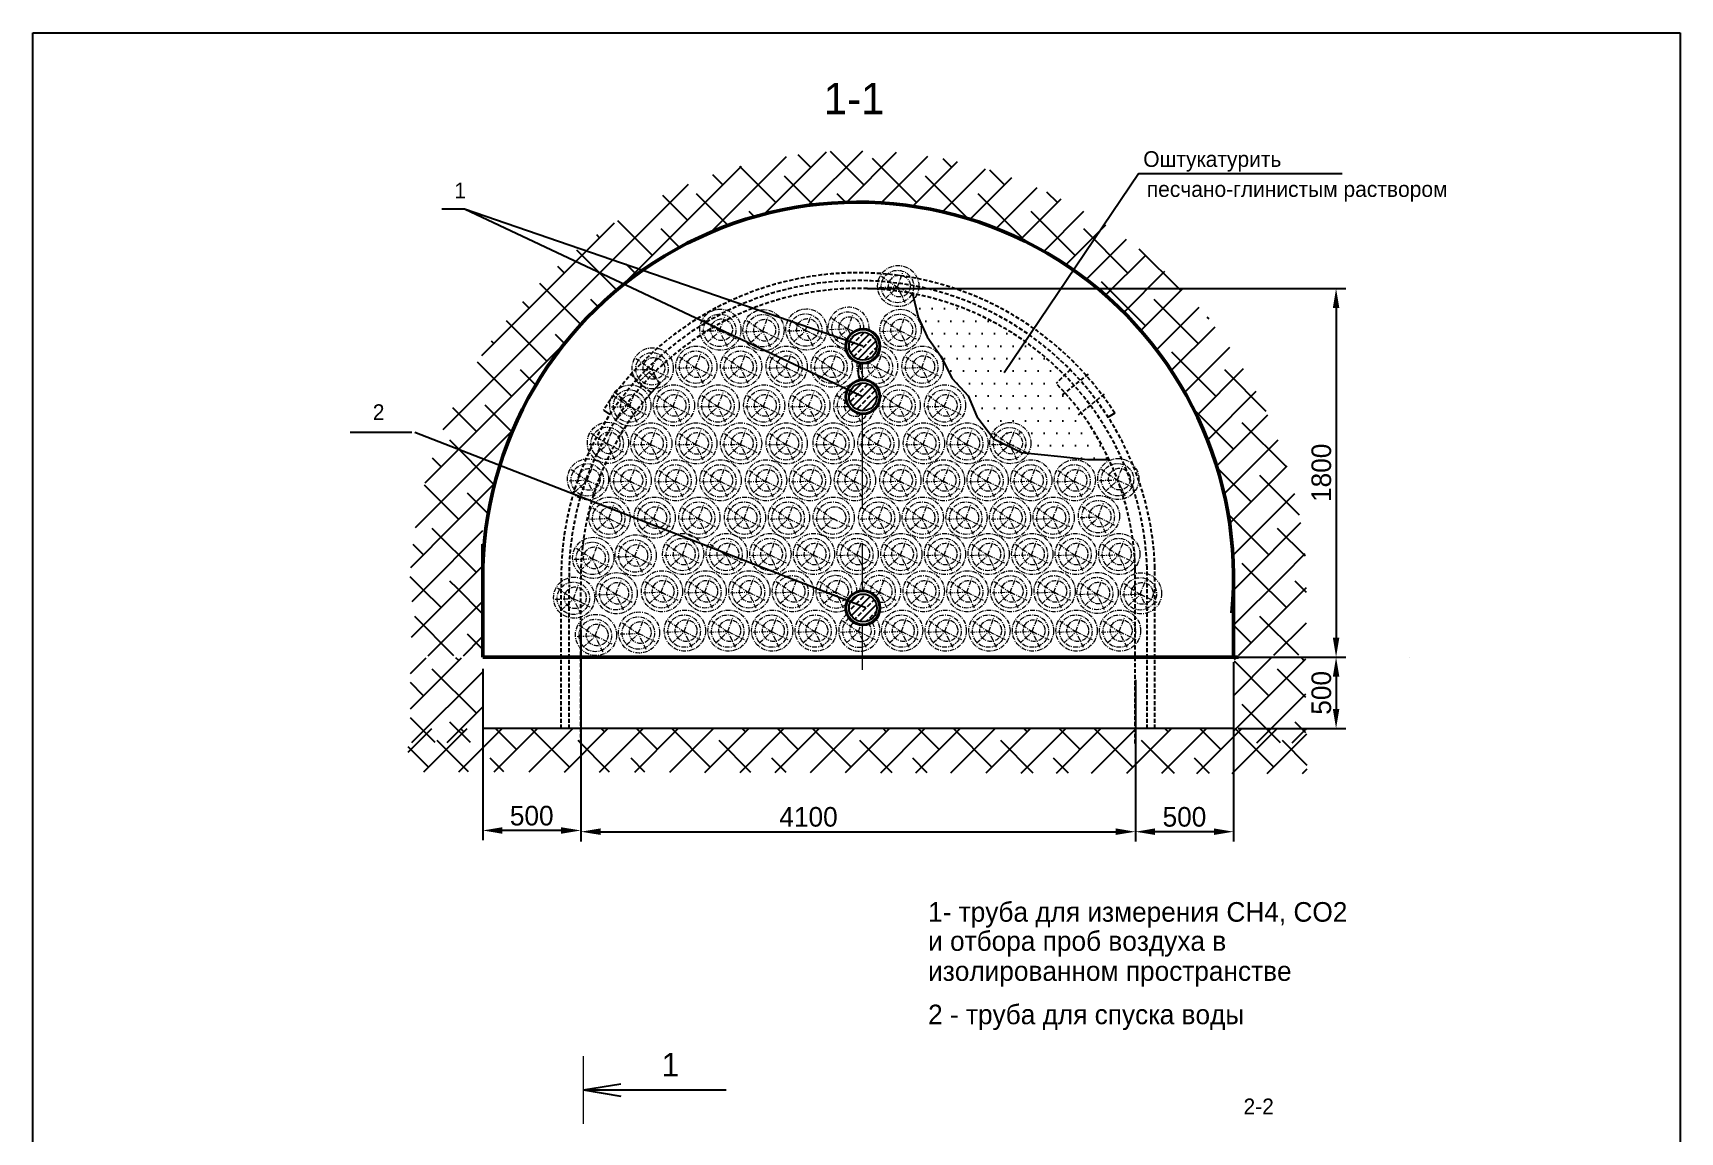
# Model space of a CAD drawing. Header units: millimetres. Extents: x 220 to 847, y -60 to 585.
# Drawn here: x 336.4 to 546.4, y 444.9 to 585 of the extents above; entities that cross this region are included whole.
import ezdxf

# ---------------------------------------------------------------- set-up
doc = ezdxf.new("R2010")
doc.units = ezdxf.units.MM
doc.linetypes.add('ACAD_ISO10W100', pattern=[18, 12, -3, 0, -3])
doc.linetypes.add('DASHED', pattern=[0.75, 0.5, -0.25])
doc.dimstyles.new('ISO-25', dxfattribs={"dimtxt": 2.5, "dimasz": 2.5, "dimexe": 1.25, "dimexo": 0.625, "dimtad": 1, "dimtxsty": 'Standard', "dimcen": 2.5, "dimadec": 0, "dimazin": 0, "dimtfac": 1, "dimtmove": 0, "dimatfit": 3, "dimfxl": 0, "dimarcsym": 0})
pattern_1 = [(45, (0, 329.9017), (-2.245064, 2.245064), []), (135, (0, 329.9017), (-6.735192, 2.245064), [7.9375, -4.7625])]
pattern_2 = [(45, (0, 329.9017), (-0.8838835, 0.8838835), []), (45, (0.8825, 329.9017), (-0.8838835, 0.8838835), [0.6, -0.25])]

# ---------------------------------------------------------------- blocks, each defined once
blk = doc.blocks.new('*D74')
at = {"color": 0, "lineweight": -2}
for p, q in [((406.22, 508.91), (406.22, 481.94)), ((476.91, 502.56), (476.91, 481.94)), ((408.72, 483.19), (474.41, 483.19))]:
    blk.add_line(p, q, dxfattribs=at)
at = {"color": 0}
for points in [[(408.72, 483.61), (408.72, 482.78), (406.22, 483.19)], [(474.41, 483.61), (474.41, 482.78), (476.91, 483.19)]]:
    blk.add_solid(points, dxfattribs=at)
at = {"layer": 'Defpoints', "color": 0}
for p in [(406.22, 509.54), (476.91, 503.19), (476.91, 483.19)]:
    blk.add_point(p, dxfattribs=at)
at = {"color": 0, "insert": (435.24, 485.07), "char_height": 2.5, "attachment_point": 5}
blk.add_mtext('4100', dxfattribs=at)
blk = doc.blocks.new('*D75')
at = {"color": 0, "lineweight": -2}
for p, q in [((442.75, 552.44), (503.75, 552.44)), ((502.5, 549.94), (502.5, 507.94)), ((477.53, 505.44), (503.75, 505.44))]:
    blk.add_line(p, q, dxfattribs=at)
at = {"color": 0}
for points in [[(502.09, 549.94), (502.92, 549.94), (502.5, 552.44)], [(502.09, 507.94), (502.92, 507.94), (502.5, 505.44)]]:
    blk.add_solid(points, dxfattribs=at)
at = {"layer": 'Defpoints', "color": 0}
for p in [(442.12, 552.44), (476.91, 505.44), (502.5, 505.44)]:
    blk.add_point(p, dxfattribs=at)
at = {"color": 0, "insert": (500.63, 528.94), "char_height": 2.5, "attachment_point": 5, "rotation": 90}
blk.add_mtext('1800', dxfattribs=at)
blk = doc.blocks.new('*D68')
at = {"color": 0, "lineweight": -2}
for p, q in [((490.04, 505.44), (503.75, 505.44)), ((502.5, 502.94), (502.5, 498.84)), ((490.04, 496.34), (503.75, 496.34))]:
    blk.add_line(p, q, dxfattribs=at)
at = {"color": 0}
for points in [[(502.09, 502.94), (502.92, 502.94), (502.5, 505.44)], [(502.09, 498.84), (502.92, 498.84), (502.5, 496.34)]]:
    blk.add_solid(points, dxfattribs=at)
at = {"layer": 'Defpoints', "color": 0}
for p in [(489.42, 505.44), (489.41, 496.34), (502.5, 496.34)]:
    blk.add_point(p, dxfattribs=at)
at = {"color": 0, "insert": (500.63, 500.89), "char_height": 2.5, "attachment_point": 5, "rotation": 90}
blk.add_mtext('500', dxfattribs=at)
blk = doc.blocks.new('*D69')
at = {"color": 0, "lineweight": -2}
for p, q in [((489.43, 504.82), (489.43, 481.94)), ((476.91, 500.39), (476.91, 481.94)), ((486.93, 483.19), (479.41, 483.19))]:
    blk.add_line(p, q, dxfattribs=at)
at = {"color": 0}
for points in [[(479.41, 483.61), (479.41, 482.78), (476.91, 483.19)], [(486.93, 483.61), (486.93, 482.78), (489.43, 483.19)]]:
    blk.add_solid(points, dxfattribs=at)
at = {"layer": 'Defpoints', "color": 0}
for p in [(489.43, 505.44), (476.91, 501.02), (476.91, 483.19)]:
    blk.add_point(p, dxfattribs=at)
at = {"color": 0, "insert": (483.17, 485.07), "char_height": 2.5, "attachment_point": 5}
blk.add_mtext('500', dxfattribs=at)
blk = doc.blocks.new('*D70')
at = {"color": 0, "lineweight": -2}
for p, q in [((393.7, 503.95), (393.7, 482.1)), ((406.2, 503.82), (406.2, 482.1)), ((403.7, 483.35), (396.2, 483.35))]:
    blk.add_line(p, q, dxfattribs=at)
at = {"color": 0}
for points in [[(396.2, 483.76), (396.2, 482.93), (393.7, 483.35)], [(403.7, 483.76), (403.7, 482.93), (406.2, 483.35)]]:
    blk.add_solid(points, dxfattribs=at)
at = {"layer": 'Defpoints', "color": 0}
for p in [(393.7, 504.57), (406.2, 504.44), (393.7, 483.35)]:
    blk.add_point(p, dxfattribs=at)
at = {"color": 0, "insert": (399.95, 485.22), "char_height": 2.5, "attachment_point": 5}
blk.add_mtext('500', dxfattribs=at)

msp = doc.modelspace()

# ---------------------------------------------------------------- hatches: boundary and pattern name
h = msp.add_hatch()
h.set_pattern_fill('ANSI38', color=256, style=0)
h.set_pattern_definition(pattern_1)
h.paths.add_polyline_path([(410.83, 552.271), (406.711, 558.125, 0.1889044), (385.194, 522.333), (394.18, 522.333, -0.185057)])
h.paths.add_polyline_path([(437.793, 563.293, -0.2220907), (439.912, 563.413, -0.01154), (442.121, 563.438), (442.121, 566.425), (442.121, 570.007, 0.1677167), (406.711, 558.125), (410.83, 552.271, -0.1558404)])
h.paths.add_polyline_path([(442.121, 570.007), (442.121, 563.438, -0.1681458), (471.585, 552.856), (476.193, 558.396, 0.1613085)])
h.paths.add_polyline_path([(476.193, 558.396), (471.585, 552.856, -0.1836076), (488.765, 523.51), (496.6, 528.729, 0.1613595)])
h = msp.add_hatch()
h.set_pattern_fill('DOTS', color=256, style=0)
h.set_pattern_definition([(180, (876.459, 480.0166), (-0.79375, 1.5875), [0, -1.5875])])
h.paths.add_polyline_path([(455.598, 538.767), (456.698, 536.1), (458.875, 533.266), (462.384, 531.514), (467.398, 531.014), (470.822, 530.642), (473.557, 530.644, 0.0840321), (466.818, 540.333), (467.889, 541.383, 0.1526515), (448.506, 551.782), (449.22, 548.796), (450.376, 546.295), (452.103, 543.804), (453.555, 540.964)])
h = msp.add_hatch()
h.set_pattern_fill('JIS_STN_2.5', color=256, scale=0.5, style=0)
h.set_pattern_definition(pattern_2)
h.paths.add_polyline_path([(443.956, 545.079, 1), (440.409, 545.079, 1)])
h = msp.add_hatch()
h.set_pattern_fill('JIS_STN_2.5', color=256, scale=0.5, style=0)
h.set_pattern_definition(pattern_2)
h.paths.add_polyline_path([(440.409, 538.627, 1), (443.956, 538.627, 1)])
h = msp.add_hatch()
h.set_pattern_fill('ANSI38', color=256, style=0)
h.set_pattern_definition(pattern_1)
h.paths.add_polyline_path([(496.6, 528.729), (488.765, 523.51, -0.0414645), (489.427, 515.613), (498.73, 515.984, 0.0043687), (498.715, 516.983, 0.0522675)])
h = msp.add_hatch()
h.set_pattern_fill('ANSI38', color=256, style=0)
h.set_pattern_definition(pattern_1)
h.paths.add_polyline_path([(393.722, 522.333), (385.194, 522.333, 0.036246), (384.404, 514.083), (393.718, 514.296, -0.0141227), (393.722, 516.999)])
h = msp.add_hatch()
h.set_pattern_fill('ANSI38', color=256, style=0)
h.set_pattern_definition(pattern_1)
h.paths.add_polyline_path([(498.731, 515.296, 0.0030109), (498.73, 515.984), (489.427, 515.613, -0.0022486), (489.425, 515.182), (489.416, 505.688), (498.731, 505.688)])
h = msp.add_hatch()
h.set_pattern_fill('ANSI38', color=256, style=0)
h.set_pattern_definition(pattern_1)
h.paths.add_polyline_path([(393.595, 514.293), (384.708, 514.09), (384.603, 505.629), (393.595, 505.629)])
h = msp.add_hatch()
h.set_pattern_fill('JIS_STN_2.5', color=256, scale=0.5, style=0)
h.set_pattern_definition(pattern_2)
h.paths.add_polyline_path([(440.409, 511.716, 1), (443.956, 511.716, 1)])
h = msp.add_hatch()
h.set_pattern_fill('ANSI38', color=256, style=0)
h.set_pattern_definition(pattern_1)
h.paths.add_polyline_path([(393.661, 505.373), (384.492, 505.373), (384.492, 494.544), (393.661, 494.544)])
h = msp.add_hatch()
h.set_pattern_fill('ANSI38', color=256, style=0)
h.set_pattern_definition(pattern_1)
h.paths.add_polyline_path([(498.636, 505.343), (489.533, 505.343), (489.533, 494.539), (498.636, 494.539)])
h = msp.add_hatch()
h.set_pattern_fill('ANSI38', color=256, style=0)
h.set_pattern_definition([(45, (0.6353, 320.8003), (-2.245064, 2.245064), []), (135, (0.6353, 320.8003), (-6.735192, 2.245064), [7.9375, -4.7625])])
h.paths.add_polyline_path([(384.193, 496.34), (384.193, 490.835), (498.844, 490.594), (498.764, 496.34)])

# ---------------------------------------------------------------- linework, layer by layer
for p, q in [((336.358, 585.013), (546.358, 585.013)), ((336.358, 270.303), (336.358, 585.013)), ((546.358, 585.013), (546.358, 270.415)), ((391.395, 562.529), (388.503, 562.529)), ((442.182, 545.079), (391.395, 562.529)), ((442.182, 538.627), (391.395, 562.529)), ((448.506, 551.782), (449.22, 548.796)), ((449.22, 548.796), (450.376, 546.295)), ((450.376, 546.295), (452.103, 543.804)), ((452.103, 543.804), (453.555, 540.964)), ((415.184, 539.129), (416.328, 540.367)), ((453.555, 540.964), (455.598, 538.767)), ((455.598, 538.767), (456.698, 536.1)), ((409.089, 536.925), (409.924, 536.376)), ((456.698, 536.1), (458.875, 533.266)), ((474.28, 536.555), (473.438, 536.015)), ((384.684, 534.076), (376.794, 534.076)), ((442.562, 511.716), (385.064, 534.076)), ((458.875, 533.266), (462.384, 531.514)), ((462.384, 531.514), (467.398, 531.014)), ((467.398, 531.014), (470.822, 530.642)), ((511.893, 505.441), (511.893, 505.441)), ((511.893, 505.441), (511.893, 505.441)), ((489.411, 496.34), (393.697, 496.34)), ((406.537, 450.27), (411.314, 451.057)), ((406.537, 450.27), (411.314, 449.483)), ((406.537, 450.27), (424.756, 450.27))]:
    msp.add_line(p, q)
at = {"color": 7, "linetype": 'ACAD_ISO10W100', "lineweight": 0, "ltscale": 0.05}
for p, q in [((446.58, 552.656), (447.29, 554.506)), ((444.265, 552.563), (446.58, 552.656)), ((446.642, 552.532), (444.543, 553.951)), ((445.037, 551.175), (446.642, 552.625)), ((446.642, 552.625), (448.678, 551.607)), ((447.567, 550.589), (446.642, 552.532)), ((423.969, 546.963), (421.87, 548.381)), ((423.907, 547.086), (424.617, 548.936)), ((429.466, 546.902), (427.368, 548.321)), ((429.405, 547.025), (430.114, 548.876)), ((434.927, 546.992), (432.829, 548.411)), ((434.865, 547.115), (435.575, 548.966)), ((440.301, 547.198), (438.203, 548.616)), ((440.24, 547.321), (440.949, 549.171)), ((446.938, 546.944), (444.84, 548.363)), ((446.876, 547.068), (447.586, 548.918)), ((421.593, 546.993), (423.907, 547.086)), ((422.364, 545.605), (423.969, 547.055)), ((423.969, 547.055), (426.005, 546.037)), ((424.894, 545.019), (423.969, 546.963)), ((427.09, 546.933), (429.405, 547.025)), ((427.862, 545.545), (429.466, 546.994)), ((429.466, 546.994), (431.503, 545.977)), ((430.392, 544.959), (429.466, 546.902)), ((432.551, 547.023), (434.865, 547.115)), ((433.322, 545.635), (434.927, 547.084)), ((434.927, 547.084), (436.964, 546.067)), ((435.853, 545.049), (434.927, 546.992)), ((437.925, 547.228), (440.24, 547.321)), ((438.697, 545.84), (440.301, 547.29)), ((440.301, 547.29), (441.041, 546.92)), ((440.604, 546.563), (440.301, 547.198)), ((444.562, 546.975), (446.876, 547.068)), ((445.333, 545.587), (446.938, 547.037)), ((446.938, 547.037), (448.975, 546.019)), ((447.864, 545.001), (446.938, 546.944)), ((415.282, 542.167), (415.992, 544.017)), ((420.842, 542.379), (421.552, 544.23)), ((426.551, 542.379), (427.261, 544.23)), ((432.355, 542.379), (433.065, 544.23)), ((438.109, 542.379), (438.819, 544.23)), ((443.926, 542.379), (444.636, 544.23)), ((449.68, 542.379), (450.389, 544.23)), ((412.968, 542.074), (415.282, 542.167)), ((415.344, 542.043), (413.245, 543.462)), ((413.739, 540.686), (415.344, 542.136)), ((415.344, 542.136), (417.38, 541.118)), ((416.269, 540.1), (415.344, 542.043)), ((418.528, 542.287), (420.842, 542.379)), ((420.904, 542.256), (418.806, 543.674)), ((419.299, 540.899), (420.904, 542.348)), ((420.904, 542.348), (422.941, 541.33)), ((421.83, 540.313), (420.904, 542.256)), ((424.236, 542.287), (426.551, 542.379)), ((426.613, 542.256), (424.514, 543.674)), ((425.008, 540.899), (426.613, 542.348)), ((426.613, 542.348), (428.649, 541.33)), ((427.538, 540.313), (426.613, 542.256)), ((430.041, 542.287), (432.355, 542.379)), ((432.417, 542.256), (430.319, 543.674)), ((430.812, 540.899), (432.417, 542.348)), ((432.417, 542.348), (434.454, 541.33)), ((433.343, 540.313), (432.417, 542.256)), ((435.795, 542.287), (438.109, 542.379)), ((438.171, 542.256), (436.072, 543.674)), ((436.566, 540.899), (438.171, 542.348)), ((438.171, 542.348), (440.207, 541.33)), ((439.096, 540.313), (438.171, 542.256)), ((441.612, 542.287), (443.926, 542.379)), ((442.383, 540.899), (443.988, 542.348)), ((443.988, 542.256), (442.857, 543.02)), ((443.988, 542.348), (446.025, 541.33)), ((444.914, 540.313), (443.988, 542.256)), ((447.365, 542.287), (449.68, 542.379)), ((449.741, 542.256), (447.643, 543.674)), ((448.137, 540.899), (449.741, 542.348)), ((449.741, 542.348), (451.778, 541.33)), ((450.667, 540.313), (449.741, 542.256)), ((412.486, 537.3), (410.388, 538.718)), ((412.425, 537.423), (413.134, 539.274)), ((418.04, 537.319), (415.942, 538.737)), ((417.978, 537.442), (418.688, 539.293)), ((423.748, 537.319), (421.65, 538.737)), ((423.687, 537.442), (424.396, 539.293)), ((429.553, 537.319), (427.455, 538.737)), ((429.491, 537.442), (430.201, 539.293)), ((435.317, 537.319), (433.219, 538.737)), ((435.255, 537.442), (435.965, 539.293)), ((440.139, 537.907), (438.911, 538.737)), ((446.837, 537.319), (444.739, 538.737)), ((446.776, 537.442), (447.485, 539.293)), ((452.617, 537.319), (450.519, 538.737)), ((452.556, 537.442), (453.265, 539.293)), ((410.11, 537.331), (412.425, 537.423)), ((410.882, 535.943), (412.486, 537.392)), ((412.486, 537.392), (414.523, 536.374)), ((413.412, 535.357), (412.486, 537.3)), ((415.664, 537.349), (417.978, 537.442)), ((416.435, 535.962), (418.04, 537.411)), ((418.04, 537.411), (420.077, 536.393)), ((418.966, 535.376), (418.04, 537.319)), ((421.372, 537.349), (423.687, 537.442)), ((422.144, 535.962), (423.748, 537.411)), ((423.748, 537.411), (425.785, 536.393)), ((424.674, 535.376), (423.748, 537.319)), ((427.177, 537.349), (429.491, 537.442)), ((427.948, 535.962), (429.553, 537.411)), ((429.553, 537.411), (431.59, 536.393)), ((430.479, 535.376), (429.553, 537.319)), ((432.941, 537.349), (435.255, 537.442)), ((433.712, 535.962), (435.317, 537.411)), ((435.317, 537.411), (437.354, 536.393)), ((436.243, 535.376), (435.317, 537.319)), ((438.634, 537.349), (440.384, 537.419)), ((439.405, 535.962), (440.655, 537.091)), ((440.866, 537.439), (440.948, 537.442)), ((440.947, 537.355), (441.01, 537.411)), ((441.935, 535.376), (441.336, 536.633)), ((444.461, 537.349), (446.776, 537.442)), ((445.233, 535.962), (446.837, 537.411)), ((446.837, 537.411), (448.874, 536.393)), ((447.763, 535.376), (446.837, 537.319)), ((450.241, 537.349), (452.556, 537.442)), ((451.013, 535.962), (452.617, 537.411)), ((452.617, 537.411), (454.654, 536.393)), ((453.543, 535.376), (452.617, 537.319)), ((409.634, 532.536), (407.535, 533.954)), ((409.572, 532.659), (410.282, 534.51)), ((415.151, 532.476), (413.053, 533.895)), ((415.089, 532.6), (415.799, 534.45)), ((420.903, 532.476), (418.805, 533.895)), ((420.841, 532.6), (421.551, 534.45)), ((426.611, 532.476), (424.513, 533.895)), ((426.55, 532.6), (427.26, 534.45)), ((432.416, 532.476), (430.318, 533.895)), ((432.354, 532.6), (433.064, 534.45)), ((438.406, 532.476), (436.307, 533.895)), ((438.344, 532.6), (439.054, 534.45)), ((444.114, 532.476), (442.016, 533.895)), ((444.052, 532.6), (444.762, 534.45)), ((449.919, 532.476), (447.82, 533.895)), ((449.857, 532.6), (450.567, 534.45)), ((455.476, 532.476), (453.377, 533.895)), ((455.414, 532.6), (456.124, 534.45)), ((460.937, 532.505), (458.838, 533.924)), ((460.875, 532.628), (461.585, 534.479)), ((407.258, 532.567), (409.572, 532.659)), ((408.029, 531.179), (409.634, 532.628)), ((409.634, 532.628), (411.67, 531.61)), ((410.559, 530.593), (409.634, 532.536)), ((412.775, 532.507), (415.089, 532.6)), ((413.546, 531.119), (415.151, 532.569)), ((415.151, 532.569), (417.188, 531.551)), ((416.077, 530.533), (415.151, 532.476)), ((418.527, 532.507), (420.841, 532.6)), ((419.298, 531.119), (420.903, 532.569)), ((420.903, 532.569), (422.94, 531.551)), ((421.829, 530.533), (420.903, 532.476)), ((424.235, 532.507), (426.55, 532.6)), ((425.007, 531.119), (426.611, 532.569)), ((426.611, 532.569), (428.648, 531.551)), ((427.537, 530.533), (426.611, 532.476)), ((430.04, 532.507), (432.354, 532.6)), ((430.811, 531.119), (432.416, 532.569)), ((432.416, 532.569), (434.453, 531.551)), ((433.342, 530.533), (432.416, 532.476)), ((436.03, 532.507), (438.344, 532.6)), ((436.801, 531.119), (438.406, 532.569)), ((438.406, 532.569), (440.442, 531.551)), ((439.331, 530.533), (438.406, 532.476)), ((441.738, 532.507), (444.052, 532.6)), ((442.51, 531.119), (444.114, 532.569)), ((444.114, 532.569), (446.151, 531.551)), ((445.04, 530.533), (444.114, 532.476)), ((447.543, 532.507), (449.857, 532.6)), ((448.314, 531.119), (449.919, 532.569)), ((449.919, 532.569), (451.955, 531.551)), ((450.844, 530.533), (449.919, 532.476)), ((453.1, 532.507), (455.414, 532.6)), ((453.871, 531.119), (455.476, 532.569)), ((455.476, 532.569), (457.512, 531.551)), ((456.401, 530.533), (455.476, 532.476)), ((458.561, 532.536), (460.875, 532.628)), ((459.332, 531.148), (460.937, 532.598)), ((460.937, 532.598), (462.973, 531.58)), ((461.863, 530.562), (460.937, 532.505)), ((407.094, 527.889), (404.995, 529.308)), ((407.032, 528.012), (407.742, 529.863)), ((412.469, 527.887), (413.179, 529.737)), ((418.222, 527.887), (418.931, 529.737)), ((423.93, 527.887), (424.64, 529.737)), ((429.735, 527.887), (430.444, 529.737)), ((435.345, 527.887), (436.054, 529.737)), ((441.053, 527.887), (441.763, 529.737)), ((446.858, 527.887), (447.567, 529.737)), ((452.415, 527.887), (453.124, 529.737)), ((457.985, 527.887), (458.695, 529.737)), ((463.539, 527.887), (464.249, 529.737)), ((469.096, 527.887), (469.806, 529.737)), ((474.697, 527.927), (472.598, 529.346)), ((474.635, 528.051), (475.345, 529.901)), ((404.718, 527.92), (407.032, 528.012)), ((405.489, 526.532), (407.094, 527.981)), ((407.094, 527.981), (409.13, 526.964)), ((408.019, 525.946), (407.094, 527.889)), ((410.155, 527.794), (412.469, 527.887)), ((412.531, 527.763), (410.433, 529.182)), ((410.927, 526.406), (412.531, 527.856)), ((412.531, 527.856), (414.568, 526.838)), ((413.457, 525.82), (412.531, 527.763)), ((415.907, 527.794), (418.222, 527.887)), ((418.283, 527.763), (416.185, 529.182)), ((416.679, 526.406), (418.283, 527.856)), ((418.283, 527.856), (420.32, 526.838)), ((419.209, 525.82), (418.283, 527.763)), ((421.616, 527.794), (423.93, 527.887)), ((423.992, 527.763), (421.893, 529.182)), ((422.387, 526.406), (423.992, 527.856)), ((423.992, 527.856), (426.028, 526.838)), ((424.918, 525.82), (423.992, 527.763)), ((427.42, 527.794), (429.735, 527.887)), ((429.796, 527.763), (427.698, 529.182)), ((428.192, 526.406), (429.796, 527.856)), ((429.796, 527.856), (431.833, 526.838)), ((430.722, 525.82), (429.796, 527.763)), ((433.03, 527.794), (435.345, 527.887)), ((435.406, 527.763), (433.308, 529.182)), ((433.802, 526.406), (435.406, 527.856)), ((435.406, 527.856), (437.443, 526.838)), ((436.332, 525.82), (435.406, 527.763)), ((438.739, 527.794), (441.053, 527.887)), ((441.115, 527.763), (439.016, 529.182)), ((439.51, 526.406), (441.115, 527.856)), ((441.115, 527.856), (443.151, 526.838)), ((442.041, 525.82), (441.115, 527.763)), ((444.543, 527.794), (446.858, 527.887)), ((446.919, 527.763), (444.821, 529.182)), ((445.315, 526.406), (446.919, 527.856)), ((446.919, 527.856), (448.956, 526.838)), ((447.845, 525.82), (446.919, 527.763)), ((450.1, 527.794), (452.415, 527.887)), ((452.476, 527.763), (450.378, 529.182)), ((450.872, 526.406), (452.476, 527.856)), ((452.476, 527.856), (454.513, 526.838)), ((453.402, 525.82), (452.476, 527.763)), ((455.671, 527.794), (457.985, 527.887)), ((458.047, 527.763), (455.948, 529.182)), ((456.442, 526.406), (458.047, 527.856)), ((458.047, 527.856), (460.083, 526.838)), ((458.972, 525.82), (458.047, 527.763)), ((461.225, 527.794), (463.539, 527.887)), ((463.601, 527.763), (461.502, 529.182)), ((461.996, 526.406), (463.601, 527.856)), ((463.601, 527.856), (465.637, 526.838)), ((464.527, 525.82), (463.601, 527.763)), ((466.782, 527.794), (469.096, 527.887)), ((469.158, 527.763), (467.059, 529.182)), ((467.553, 526.406), (469.158, 527.856)), ((469.158, 527.856), (471.194, 526.838)), ((470.084, 525.82), (469.158, 527.763)), ((472.32, 527.958), (474.635, 528.051)), ((473.092, 526.57), (474.697, 528.02)), ((474.697, 528.02), (476.733, 527.002)), ((475.622, 525.984), (474.697, 527.927)), ((472.169, 523.329), (472.879, 525.18)), ((407.457, 523.04), (409.771, 523.132)), ((409.833, 523.009), (407.734, 524.428)), ((408.228, 521.652), (409.833, 523.102)), ((409.771, 523.132), (410.481, 524.983)), ((409.833, 523.102), (411.869, 522.084)), ((410.759, 521.066), (409.833, 523.009)), ((413.209, 523.04), (415.523, 523.132)), ((415.585, 523.009), (413.486, 524.428)), ((413.98, 521.652), (415.585, 523.102)), ((415.523, 523.132), (416.233, 524.983)), ((415.585, 523.102), (417.622, 522.084)), ((416.511, 521.066), (415.585, 523.009)), ((418.917, 523.04), (421.232, 523.132)), ((421.293, 523.009), (419.195, 524.428)), ((419.689, 521.652), (421.293, 523.102)), ((421.232, 523.132), (421.941, 524.983)), ((421.293, 523.102), (423.33, 522.084)), ((422.219, 521.066), (421.293, 523.009)), ((424.722, 523.04), (427.036, 523.132)), ((427.098, 523.009), (424.999, 524.428)), ((425.493, 521.652), (427.098, 523.102)), ((427.036, 523.132), (427.746, 524.983)), ((427.098, 523.102), (429.135, 522.084)), ((428.024, 521.066), (427.098, 523.009)), ((430.332, 523.04), (432.646, 523.132)), ((432.708, 523.009), (430.609, 524.428)), ((431.103, 521.652), (432.708, 523.102)), ((432.646, 523.132), (433.356, 524.983)), ((432.708, 523.102), (434.744, 522.084)), ((433.634, 521.066), (432.708, 523.009)), ((436.04, 523.04), (438.355, 523.132)), ((438.416, 523.009), (436.318, 524.428)), ((436.812, 521.652), (438.416, 523.102)), ((438.416, 523.102), (440.453, 522.084)), ((441.845, 523.04), (444.159, 523.132)), ((444.221, 523.009), (442.122, 524.428)), ((442.616, 521.652), (444.221, 523.102)), ((444.159, 523.132), (444.869, 524.983)), ((444.221, 523.102), (446.257, 522.084)), ((445.147, 521.066), (444.221, 523.009)), ((447.402, 523.04), (449.716, 523.132)), ((449.778, 523.009), (447.679, 524.428)), ((448.173, 521.652), (449.778, 523.102)), ((449.716, 523.132), (450.426, 524.983)), ((449.778, 523.102), (451.814, 522.084)), ((450.704, 521.066), (449.778, 523.009)), ((452.972, 523.04), (455.287, 523.132)), ((455.348, 523.009), (453.25, 524.428)), ((453.744, 521.652), (455.348, 523.102)), ((455.287, 523.132), (455.996, 524.983)), ((455.348, 523.102), (457.385, 522.084)), ((456.274, 521.066), (455.348, 523.009)), ((458.526, 523.04), (460.841, 523.132)), ((460.902, 523.009), (458.804, 524.428)), ((459.298, 521.652), (460.902, 523.102)), ((460.841, 523.132), (461.55, 524.983)), ((460.902, 523.102), (462.939, 522.084)), ((461.828, 521.066), (460.902, 523.009)), ((464.083, 523.04), (466.398, 523.132)), ((466.459, 523.009), (464.361, 524.428)), ((464.855, 521.652), (466.459, 523.102)), ((466.398, 523.132), (467.107, 524.983)), ((466.459, 523.102), (468.496, 522.084)), ((467.385, 521.066), (466.459, 523.009)), ((469.855, 523.237), (472.169, 523.329)), ((472.231, 523.206), (470.132, 524.624)), ((470.626, 521.849), (472.231, 523.298)), ((472.231, 523.298), (474.267, 522.28)), ((473.156, 521.263), (472.231, 523.206)), ((407.756, 517.882), (405.658, 519.301)), ((407.695, 518.005), (408.404, 519.856)), ((413.166, 518.191), (411.068, 519.61)), ((413.104, 518.315), (413.814, 520.165)), ((419.222, 518.373), (417.123, 519.792)), ((419.16, 518.497), (419.87, 520.347)), ((424.779, 518.373), (422.68, 519.792)), ((424.717, 518.497), (425.427, 520.347)), ((430.349, 518.373), (428.251, 519.792)), ((430.288, 518.497), (430.997, 520.347)), ((435.903, 518.373), (433.805, 519.792)), ((435.842, 518.497), (436.551, 520.347)), ((441.46, 518.373), (439.362, 519.792)), ((441.399, 518.497), (442.108, 520.347)), ((447.045, 518.37), (444.946, 519.789)), ((446.983, 518.493), (447.693, 520.344)), ((452.602, 518.37), (450.503, 519.789)), ((452.54, 518.493), (453.25, 520.344)), ((458.172, 518.37), (456.074, 519.789)), ((458.11, 518.493), (458.82, 520.344)), ((463.726, 518.37), (461.628, 519.789)), ((463.664, 518.493), (464.374, 520.344)), ((469.283, 518.37), (467.185, 519.789)), ((469.221, 518.493), (469.931, 520.344)), ((474.826, 518.37), (472.728, 519.789)), ((474.765, 518.493), (475.474, 520.344)), ((405.38, 517.913), (407.695, 518.005)), ((406.152, 516.525), (407.756, 517.974)), ((407.756, 517.974), (409.793, 516.957)), ((408.682, 515.939), (407.756, 517.882)), ((410.79, 518.222), (413.104, 518.315)), ((411.561, 516.834), (413.166, 518.284)), ((413.166, 518.284), (415.203, 517.266)), ((414.092, 516.248), (413.166, 518.191)), ((416.846, 518.404), (419.16, 518.497)), ((417.617, 517.016), (419.222, 518.466)), ((419.222, 518.466), (421.258, 517.448)), ((420.148, 516.43), (419.222, 518.373)), ((422.403, 518.404), (424.717, 518.497)), ((423.174, 517.016), (424.779, 518.466)), ((424.779, 518.466), (426.815, 517.448)), ((425.705, 516.43), (424.779, 518.373)), ((427.973, 518.404), (430.288, 518.497)), ((428.745, 517.016), (430.349, 518.466)), ((430.349, 518.466), (432.386, 517.448)), ((431.275, 516.43), (430.349, 518.373)), ((433.527, 518.404), (435.842, 518.497)), ((434.299, 517.016), (435.903, 518.466)), ((435.903, 518.466), (437.94, 517.448)), ((436.829, 516.43), (435.903, 518.373)), ((439.084, 518.404), (441.399, 518.497)), ((439.856, 517.016), (441.46, 518.466)), ((441.46, 518.466), (443.497, 517.448)), ((442.386, 516.43), (441.46, 518.373)), ((444.668, 518.401), (446.983, 518.493)), ((445.44, 517.013), (447.045, 518.463)), ((447.045, 518.463), (449.081, 517.445)), ((447.97, 516.427), (447.045, 518.37)), ((450.225, 518.401), (452.54, 518.493)), ((450.997, 517.013), (452.602, 518.463)), ((452.602, 518.463), (454.638, 517.445)), ((453.527, 516.427), (452.602, 518.37)), ((455.796, 518.401), (458.11, 518.493)), ((456.567, 517.013), (458.172, 518.463)), ((458.172, 518.463), (460.209, 517.445)), ((459.098, 516.427), (458.172, 518.37)), ((461.35, 518.401), (463.664, 518.493)), ((462.121, 517.013), (463.726, 518.463)), ((463.726, 518.463), (465.763, 517.445)), ((464.652, 516.427), (463.726, 518.37)), ((466.907, 518.401), (469.221, 518.493)), ((467.678, 517.013), (469.283, 518.463)), ((469.283, 518.463), (471.32, 517.445)), ((470.209, 516.427), (469.283, 518.37)), ((472.45, 518.401), (474.765, 518.493)), ((473.222, 517.013), (474.826, 518.463)), ((474.826, 518.463), (476.863, 517.445)), ((475.752, 516.427), (474.826, 518.37)), ((405.263, 512.924), (405.973, 514.774)), ((410.737, 513.371), (408.639, 514.79)), ((410.675, 513.494), (411.385, 515.345)), ((416.523, 513.619), (414.425, 515.038)), ((416.462, 513.742), (417.171, 515.593)), ((422.08, 513.619), (419.982, 515.038)), ((422.019, 513.742), (422.728, 515.593)), ((427.651, 513.619), (425.552, 515.038)), ((427.589, 513.742), (428.299, 515.593)), ((433.205, 513.619), (431.106, 515.038)), ((433.143, 513.742), (433.853, 515.593)), ((438.762, 513.619), (436.663, 515.038)), ((438.7, 513.742), (439.41, 515.593)), ((444.346, 513.616), (442.248, 515.035)), ((444.284, 513.739), (444.994, 515.59)), ((449.903, 513.616), (447.805, 515.035)), ((449.841, 513.739), (450.551, 515.59)), ((455.474, 513.616), (453.375, 515.035)), ((455.412, 513.739), (456.122, 515.59)), ((461.028, 513.616), (458.929, 515.035)), ((460.966, 513.739), (461.676, 515.59)), ((466.585, 513.616), (464.486, 515.035)), ((466.523, 513.739), (467.233, 515.59)), ((472.055, 513.403), (469.956, 514.821)), ((471.993, 513.526), (472.703, 515.376)), ((477.598, 513.359), (475.499, 514.777)), ((477.536, 513.482), (478.246, 515.332)), ((402.949, 512.831), (405.263, 512.924)), ((405.325, 512.801), (403.227, 514.219)), ((403.72, 511.444), (405.325, 512.893)), ((405.325, 512.893), (407.362, 511.875)), ((406.251, 510.858), (405.325, 512.801)), ((408.361, 513.402), (410.675, 513.494)), ((409.132, 512.014), (410.737, 513.464)), ((410.737, 513.464), (412.774, 512.446)), ((411.663, 511.428), (410.737, 513.371)), ((414.147, 513.65), (416.462, 513.742)), ((414.919, 512.262), (416.523, 513.712)), ((416.523, 513.712), (418.56, 512.694)), ((417.449, 511.676), (416.523, 513.619)), ((419.704, 513.65), (422.019, 513.742)), ((420.476, 512.262), (422.08, 513.712)), ((422.08, 513.712), (424.117, 512.694)), ((423.006, 511.676), (422.08, 513.619)), ((425.275, 513.65), (427.589, 513.742)), ((426.046, 512.262), (427.651, 513.712)), ((427.651, 513.712), (429.687, 512.694)), ((428.577, 511.676), (427.651, 513.619)), ((430.829, 513.65), (433.143, 513.742)), ((431.6, 512.262), (433.205, 513.712)), ((433.205, 513.712), (435.242, 512.694)), ((434.131, 511.676), (433.205, 513.619)), ((436.386, 513.65), (438.7, 513.742)), ((437.157, 512.262), (438.762, 513.712)), ((438.762, 513.712), (440.373, 512.907)), ((439.688, 511.676), (438.762, 513.619)), ((440.727, 512.73), (440.798, 512.694)), ((443.073, 513.691), (444.284, 513.739)), ((443.771, 513.189), (444.346, 513.708)), ((444.346, 513.708), (446.383, 512.691)), ((445.272, 511.673), (444.346, 513.616)), ((447.527, 513.647), (449.841, 513.739)), ((448.299, 512.259), (449.903, 513.708)), ((449.903, 513.708), (451.94, 512.691)), ((450.829, 511.673), (449.903, 513.616)), ((453.098, 513.647), (455.412, 513.739)), ((453.869, 512.259), (455.474, 513.708)), ((455.474, 513.708), (457.51, 512.691)), ((456.399, 511.673), (455.474, 513.616)), ((458.652, 513.647), (460.966, 513.739)), ((459.423, 512.259), (461.028, 513.708)), ((461.028, 513.708), (463.064, 512.691)), ((461.953, 511.673), (461.028, 513.616)), ((464.209, 513.647), (466.523, 513.739)), ((464.98, 512.259), (466.585, 513.708)), ((466.585, 513.708), (468.621, 512.691)), ((467.51, 511.673), (466.585, 513.616)), ((469.679, 513.433), (471.993, 513.526)), ((470.45, 512.045), (472.055, 513.495)), ((472.055, 513.495), (474.091, 512.477)), ((472.98, 511.459), (472.055, 513.403)), ((475.222, 513.389), (477.536, 513.482)), ((475.993, 512.001), (477.598, 513.451)), ((477.598, 513.451), (479.634, 512.433)), ((478.524, 511.415), (477.598, 513.359)), ((413.541, 508.488), (414.25, 510.338)), ((419.385, 508.73), (420.095, 510.58)), ((424.942, 508.73), (425.652, 510.58)), ((430.512, 508.73), (431.222, 510.58)), ((436.066, 508.73), (436.776, 510.58)), ((447.081, 508.73), (447.791, 510.58)), ((452.638, 508.73), (453.348, 510.58)), ((458.209, 508.73), (458.918, 510.58)), ((463.763, 508.73), (464.473, 510.58)), ((469.32, 508.73), (470.03, 510.58)), ((474.863, 508.73), (475.573, 510.58)), ((408.115, 508.052), (406.016, 509.471)), ((408.053, 508.175), (408.763, 510.026)), ((411.226, 508.395), (413.541, 508.488)), ((413.602, 508.364), (411.504, 509.783)), ((411.998, 507.007), (413.602, 508.457)), ((413.602, 508.457), (415.639, 507.439)), ((414.528, 506.421), (413.602, 508.364)), ((417.07, 508.637), (419.385, 508.73)), ((419.447, 508.606), (417.348, 510.025)), ((417.842, 507.249), (419.447, 508.699)), ((419.447, 508.699), (421.483, 507.681)), ((420.372, 506.663), (419.447, 508.606)), ((422.627, 508.637), (424.942, 508.73)), ((425.003, 508.606), (422.905, 510.025)), ((423.399, 507.249), (425.003, 508.699)), ((425.003, 508.699), (427.04, 507.681)), ((425.929, 506.663), (425.003, 508.606)), ((428.198, 508.637), (430.512, 508.73)), ((430.574, 508.606), (428.476, 510.025)), ((428.969, 507.249), (430.574, 508.699)), ((430.574, 508.699), (432.611, 507.681)), ((431.5, 506.663), (430.574, 508.606)), ((433.752, 508.637), (436.066, 508.73)), ((436.128, 508.606), (434.03, 510.025)), ((434.523, 507.249), (436.128, 508.699)), ((436.128, 508.699), (438.165, 507.681)), ((437.054, 506.663), (436.128, 508.606)), ((439.309, 508.637), (441.623, 508.73)), ((441.685, 508.606), (439.587, 510.025)), ((440.08, 507.249), (441.685, 508.699)), ((441.623, 508.73), (441.943, 509.563)), ((441.685, 508.699), (443.722, 507.681)), ((442.611, 506.663), (441.685, 508.606)), ((444.767, 508.637), (447.081, 508.73)), ((447.143, 508.606), (445.045, 510.025)), ((445.538, 507.249), (447.143, 508.699)), ((447.143, 508.699), (449.18, 507.681)), ((448.069, 506.663), (447.143, 508.606)), ((450.324, 508.637), (452.638, 508.73)), ((452.7, 508.606), (450.602, 510.025)), ((451.095, 507.249), (452.7, 508.699)), ((452.7, 508.699), (454.737, 507.681)), ((453.626, 506.663), (452.7, 508.606)), ((455.894, 508.637), (458.209, 508.73)), ((458.27, 508.606), (456.172, 510.025)), ((456.666, 507.249), (458.27, 508.699)), ((458.27, 508.699), (460.307, 507.681)), ((459.196, 506.663), (458.27, 508.606)), ((461.448, 508.637), (463.763, 508.73)), ((463.824, 508.606), (461.726, 510.025)), ((462.22, 507.249), (463.824, 508.699)), ((463.824, 508.699), (465.861, 507.681)), ((464.75, 506.663), (463.824, 508.606)), ((467.005, 508.637), (469.32, 508.73)), ((469.381, 508.606), (467.283, 510.025)), ((467.777, 507.249), (469.381, 508.699)), ((469.381, 508.699), (471.418, 507.681)), ((470.307, 506.663), (469.381, 508.606)), ((472.549, 508.637), (474.863, 508.73)), ((474.925, 508.606), (472.826, 510.025)), ((473.32, 507.249), (474.925, 508.699)), ((474.925, 508.699), (476.961, 507.681)), ((475.85, 506.663), (474.925, 508.606)), ((405.738, 508.083), (408.053, 508.175)), ((406.51, 506.695), (408.115, 508.144)), ((408.115, 508.144), (410.151, 507.127)), ((409.04, 506.109), (408.115, 508.052))]:
    msp.add_line(p, q, dxfattribs=at)
at = {"linetype": 'DASHED'}
for p, q in [((416.328, 540.367), (414.552, 542.111)), ((412.499, 541.541), (415.232, 539.085)), ((470.894, 541.53), (467.58, 538.883)), ((410.51, 539.257), (413.189, 536.85)), ((472.937, 538.96), (469.544, 536.25)), ((476.906, 494.431), (476.906, 516.842)), ((478.406, 496.34), (478.406, 516.842)), ((479.406, 496.34), (479.406, 516.842)), ((403.722, 496.34), (403.722, 514.315)), ((404.722, 496.34), (404.722, 514.315)), ((406.222, 494.431), (406.222, 514.315))]:
    msp.add_line(p, q, dxfattribs=at)
at = {"lineweight": 5}
for p, q in [((442.121, 540.793), (442.121, 542.913)), ((442.121, 524.348), (442.121, 536.462)), ((442.121, 513.881), (442.121, 519.957)), ((442.121, 503.828), (442.121, 509.55)), ((406.537, 445.949), (406.537, 454.592))]:
    msp.add_line(p, q, dxfattribs=at)
at = {"color": 253, "linetype": 'DASHED'}
msp.add_line((468.603, 542.083), (466.818, 540.333), dxfattribs=at)
at = {"color": 22}
msp.add_line((470.822, 530.642), (473.557, 530.644), dxfattribs=at)
at = {"lineweight": 50}
for p, q in [((393.722, 505.441), (393.722, 519.86)), ((489.426, 515.886), (489.426, 505.441)), ((490.041, 505.441), (393.722, 505.441))]:
    msp.add_line(p, q, dxfattribs=at)
msp.add_lwpolyline([(503.272, 567.042), (477.299, 567.042), (460.184, 541.681)])
at = {"color": 7, "linetype": 'ACAD_ISO10W100', "lineweight": 0, "ltscale": 0.05}
for centre, radius in [((446.676, 552.753), 2.624), ((446.58, 552.687), 2.066), ((446.827, 552.748), 1.388), ((424.003, 547.183), 2.624), ((423.907, 547.117), 2.066), ((424.154, 547.178), 1.388), ((429.501, 547.122), 2.624), ((429.405, 547.056), 2.066), ((429.651, 547.118), 1.388), ((434.962, 547.212), 2.624), ((434.865, 547.146), 2.066), ((435.112, 547.208), 1.388), ((446.973, 547.165), 2.624), ((446.876, 547.098), 2.066), ((447.123, 547.16), 1.388), ((415.378, 542.264), 2.624), ((415.282, 542.198), 2.066), ((420.939, 542.476), 2.624), ((420.842, 542.41), 2.066), ((426.647, 542.476), 2.624), ((426.551, 542.41), 2.066), ((432.452, 542.476), 2.624), ((432.355, 542.41), 2.066), ((438.205, 542.476), 2.624), ((438.109, 542.41), 2.066), ((449.776, 542.476), 2.624), ((449.68, 542.41), 2.066), ((415.529, 542.259), 1.388), ((421.089, 542.472), 1.388), ((426.798, 542.472), 1.388), ((432.602, 542.472), 1.388), ((438.356, 542.472), 1.388), ((449.927, 542.472), 1.388), ((412.521, 537.52), 2.624), ((418.075, 537.539), 2.624), ((423.783, 537.539), 2.624), ((429.588, 537.539), 2.624), ((435.352, 537.539), 2.624), ((446.872, 537.539), 2.624), ((452.652, 537.539), 2.624), ((412.425, 537.454), 2.066), ((412.672, 537.516), 1.388), ((417.978, 537.473), 2.066), ((418.225, 537.535), 1.388), ((423.687, 537.473), 2.066), ((423.934, 537.535), 1.388), ((429.491, 537.473), 2.066), ((429.738, 537.535), 1.388), ((435.255, 537.473), 2.066), ((435.502, 537.535), 1.388), ((446.776, 537.473), 2.066), ((447.023, 537.535), 1.388), ((452.556, 537.473), 2.066), ((452.803, 537.535), 1.388), ((409.668, 532.756), 2.624), ((409.572, 532.69), 2.066), ((409.819, 532.752), 1.388), ((415.186, 532.697), 2.624), ((415.089, 532.631), 2.066), ((415.336, 532.692), 1.388), ((420.938, 532.697), 2.624), ((420.841, 532.631), 2.066), ((421.088, 532.692), 1.388), ((426.646, 532.697), 2.624), ((426.55, 532.631), 2.066), ((426.797, 532.692), 1.388), ((432.451, 532.697), 2.624), ((432.354, 532.631), 2.066), ((432.601, 532.692), 1.388), ((438.44, 532.697), 2.624), ((438.344, 532.631), 2.066), ((438.591, 532.692), 1.388), ((444.149, 532.697), 2.624), ((444.052, 532.631), 2.066), ((444.299, 532.692), 1.388), ((449.953, 532.697), 2.624), ((449.857, 532.631), 2.066), ((450.104, 532.692), 1.388), ((455.51, 532.697), 2.624), ((455.414, 532.631), 2.066), ((455.661, 532.692), 1.388), ((460.971, 532.725), 2.624), ((460.875, 532.659), 2.066), ((461.122, 532.721), 1.388), ((407.128, 528.109), 2.624), ((407.032, 528.043), 2.066), ((407.279, 528.105), 1.388), ((412.566, 527.984), 2.624), ((412.469, 527.917), 2.066), ((412.716, 527.979), 1.388), ((418.318, 527.984), 2.624), ((418.222, 527.917), 2.066), ((418.468, 527.979), 1.388), ((424.026, 527.984), 2.624), ((423.93, 527.917), 2.066), ((424.177, 527.979), 1.388), ((429.831, 527.984), 2.624), ((429.735, 527.917), 2.066), ((429.981, 527.979), 1.388), ((435.441, 527.984), 2.624), ((435.345, 527.917), 2.066), ((435.591, 527.979), 1.388), ((441.149, 527.984), 2.624), ((441.053, 527.917), 2.066), ((441.3, 527.979), 1.388), ((446.954, 527.984), 2.624), ((446.858, 527.917), 2.066), ((447.104, 527.979), 1.388), ((452.511, 527.984), 2.624), ((452.415, 527.917), 2.066), ((452.661, 527.979), 1.388), ((458.081, 527.984), 2.624), ((457.985, 527.917), 2.066), ((458.232, 527.979), 1.388), ((463.635, 527.984), 2.624), ((463.539, 527.917), 2.066), ((463.786, 527.979), 1.388), ((469.192, 527.984), 2.624), ((469.096, 527.917), 2.066), ((469.343, 527.979), 1.388), ((474.731, 528.148), 2.624), ((474.635, 528.082), 2.066), ((474.882, 528.143), 1.388), ((409.867, 523.229), 2.624), ((409.771, 523.163), 2.066), ((415.619, 523.229), 2.624), ((415.523, 523.163), 2.066), ((421.328, 523.229), 2.624), ((421.232, 523.163), 2.066), ((427.132, 523.229), 2.624), ((427.036, 523.163), 2.066), ((432.742, 523.229), 2.624), ((432.646, 523.163), 2.066), ((438.451, 523.229), 2.624), ((438.355, 523.163), 2.066), ((444.255, 523.229), 2.624), ((444.159, 523.163), 2.066), ((449.812, 523.229), 2.624), ((449.716, 523.163), 2.066), ((455.383, 523.229), 2.624), ((455.287, 523.163), 2.066), ((460.937, 523.229), 2.624), ((460.841, 523.163), 2.066), ((466.494, 523.229), 2.624), ((466.398, 523.163), 2.066), ((472.265, 523.426), 2.624), ((472.169, 523.36), 2.066), ((410.018, 523.225), 1.388), ((415.77, 523.225), 1.388), ((421.479, 523.225), 1.388), ((427.283, 523.225), 1.388), ((432.893, 523.225), 1.388), ((438.601, 523.225), 1.388), ((444.406, 523.225), 1.388), ((449.963, 523.225), 1.388), ((455.533, 523.225), 1.388), ((461.088, 523.225), 1.388), ((466.644, 523.225), 1.388), ((472.416, 523.422), 1.388), ((413.201, 518.412), 2.624), ((419.256, 518.594), 2.624), ((424.813, 518.594), 2.624), ((430.384, 518.594), 2.624), ((435.938, 518.594), 2.624), ((441.495, 518.594), 2.624), ((447.079, 518.59), 2.624), ((452.636, 518.59), 2.624), ((458.207, 518.59), 2.624), ((463.761, 518.59), 2.624), ((469.318, 518.59), 2.624), ((474.861, 518.59), 2.624), ((407.791, 518.102), 2.624), ((407.695, 518.036), 2.066), ((407.941, 518.098), 1.388), ((413.104, 518.345), 2.066), ((413.351, 518.407), 1.388), ((419.16, 518.528), 2.066), ((419.407, 518.589), 1.388), ((424.717, 518.528), 2.066), ((424.964, 518.589), 1.388), ((430.288, 518.528), 2.066), ((430.534, 518.589), 1.388), ((435.842, 518.528), 2.066), ((436.088, 518.589), 1.388), ((441.399, 518.528), 2.066), ((441.645, 518.589), 1.388), ((446.983, 518.524), 2.066), ((447.23, 518.586), 1.388), ((452.54, 518.524), 2.066), ((452.787, 518.586), 1.388), ((458.11, 518.524), 2.066), ((458.357, 518.586), 1.388), ((463.664, 518.524), 2.066), ((463.911, 518.586), 1.388), ((469.221, 518.524), 2.066), ((469.468, 518.586), 1.388), ((474.765, 518.524), 2.066), ((475.011, 518.586), 1.388), ((405.36, 513.021), 2.624), ((405.263, 512.955), 2.066), ((410.772, 513.591), 2.624), ((410.675, 513.525), 2.066), ((410.922, 513.587), 1.388), ((416.558, 513.839), 2.624), ((416.462, 513.773), 2.066), ((416.709, 513.835), 1.388), ((422.115, 513.839), 2.624), ((422.019, 513.773), 2.066), ((422.265, 513.835), 1.388), ((427.685, 513.839), 2.624), ((427.589, 513.773), 2.066), ((427.836, 513.835), 1.388), ((433.239, 513.839), 2.624), ((433.143, 513.773), 2.066), ((433.39, 513.835), 1.388), ((438.947, 513.835), 1.388), ((449.938, 513.836), 2.624), ((449.841, 513.77), 2.066), ((450.088, 513.832), 1.388), ((455.508, 513.836), 2.624), ((455.412, 513.77), 2.066), ((455.659, 513.832), 1.388), ((461.062, 513.836), 2.624), ((460.966, 513.77), 2.066), ((461.213, 513.832), 1.388), ((466.619, 513.836), 2.624), ((466.523, 513.77), 2.066), ((466.77, 513.832), 1.388), ((472.089, 513.623), 2.624), ((471.993, 513.557), 2.066), ((472.24, 513.618), 1.388), ((477.632, 513.579), 2.624), ((477.536, 513.513), 2.066), ((477.783, 513.574), 1.388), ((405.51, 513.016), 1.388), ((408.149, 508.272), 2.624), ((413.637, 508.585), 2.624), ((413.541, 508.519), 2.066), ((419.481, 508.827), 2.624), ((419.385, 508.76), 2.066), ((425.038, 508.827), 2.624), ((424.942, 508.76), 2.066), ((430.609, 508.827), 2.624), ((430.512, 508.76), 2.066), ((436.163, 508.827), 2.624), ((436.066, 508.76), 2.066), ((447.178, 508.827), 2.624), ((447.081, 508.76), 2.066), ((452.735, 508.827), 2.624), ((452.638, 508.76), 2.066), ((458.305, 508.827), 2.624), ((458.209, 508.76), 2.066), ((463.859, 508.827), 2.624), ((463.763, 508.76), 2.066), ((469.416, 508.827), 2.624), ((469.32, 508.76), 2.066), ((474.959, 508.827), 2.624), ((474.863, 508.76), 2.066), ((408.053, 508.206), 2.066), ((408.3, 508.268), 1.388), ((413.788, 508.58), 1.388), ((419.632, 508.822), 1.388), ((425.189, 508.822), 1.388), ((430.759, 508.822), 1.388), ((436.313, 508.822), 1.388), ((447.328, 508.822), 1.388), ((452.885, 508.822), 1.388), ((458.456, 508.822), 1.388), ((464.01, 508.822), 1.388), ((469.567, 508.822), 1.388), ((475.11, 508.822), 1.388)]:
    msp.add_circle(centre, radius, dxfattribs=at)
at = {"lineweight": 40}
for centre in [(442.182, 545.079), (442.182, 538.627), (442.182, 511.716)]:
    msp.add_circle(centre, 2.166, dxfattribs=at)
for centre in [(442.182, 545.079), (442.182, 538.627), (442.182, 511.716)]:
    msp.add_circle(centre, 1.774)
at = {"lineweight": 50}
msp.add_arc((441.564, 515.579), 47.863, 354.63482, 178.2991, dxfattribs=at)
at = {"linetype": 'DASHED'}
for radius, start, end in [(38.863, 32.66613, 146.6822), (37.863, 1.91239, 181.91239), (36.863, 1.91239, 181.91239), (35.363, 1.91239, 44.42801), (35.363, 138.2439, 181.91239)]:
    msp.add_arc((441.564, 515.579), radius, start, end, dxfattribs=at)
at = {"color": 7, "linetype": 'ACAD_ISO10W100', "lineweight": 0, "ltscale": 0.05}
for centre, radius, start, end in [((440.336, 547.418), 2.624, 353.21093, 263.35967), ((440.24, 547.352), 2.066, 356.95032, 264.0902), ((440.486, 547.413), 1.388, 352.04031, 259.9461), ((443.926, 542.41), 2.066, 165.48809, 80.83421), ((444.022, 542.476), 2.624, 268.8311, 82.86144), ((444.022, 542.476), 2.624, 167.66171, 220.06031), ((444.173, 542.472), 1.388, 155.97107, 98.75701), ((441.044, 537.539), 2.624, 99.29005, 348.15529), ((440.948, 537.473), 2.066, 112.6988, 333.47306), ((441.195, 537.535), 1.388, 146.30892, 309.49136), ((438.796, 513.839), 2.624, 357.89974, 297.90699), ((438.7, 513.773), 2.066, 346.99748, 311.84759), ((444.381, 513.836), 2.624, 268.00742, 179.91796), ((444.284, 513.77), 2.066, 271.77755, 176.89888), ((444.531, 513.832), 1.388, 256.55435, 187.46568), ((441.72, 508.827), 2.624, 126.44948, 35.35707), ((441.623, 508.76), 2.066, 125.36323, 33.21717), ((441.87, 508.822), 1.388, 128.93148, 38.75836)]:
    msp.add_arc(centre, radius, start, end, dxfattribs=at)
msp.add_arc((444.068, 541.862), 2.507, 154.40755, 206.02422)

# ---------------------------------------------------------------- texts
for s, height, p in [('1-1', 4, (437.183, 574.651)), ('Оштукатурить ', 2, (477.92, 567.938)), ('1', 2, (390.081, 563.938)), ('песчано-глинистым раствором', 2, (478.371, 564.11)), ('2', 2, (379.688, 535.673)), ('1- труба для измерения СН4, СО2', 2.5, (450.488, 471.716)), ('и отбора проб воздуха в', 2.5, (450.488, 468.008)), ('изолированном пространстве', 2.5, (450.488, 464.177)), ('2 - труба для спуска воды', 2.5, (450.488, 458.648)), ('1', 3, (416.52, 451.996)), ('2-2', 2, (490.703, 447.175))]:
    msp.add_text(s, height=height).set_placement(p)

# ---------------------------------------------------------------- dimensions: what is measured, and where the dimension line sits
for base, p1, p2, angle, text, picture, middle in [((502.504, 505.441), (442.121, 552.437), (476.906, 505.441), 90, '1800', '*D75', (500.629, 528.939)), ((393.697, 483.348), (406.202, 504.443), (393.697, 504.572), 180, '500', '*D70', (399.95, 485.223)), ((476.906, 483.192), (489.426, 505.441), (476.906, 501.02), 180, '500', '*D69', (483.166, 485.067)), ((502.504, 496.34), (489.416, 505.441), (489.411, 496.34), 90, '500', '*D68', (500.629, 500.89))]:
    dim = msp.add_linear_dim(base=base, p1=p1, p2=p2, angle=angle, text=text, dimstyle='ISO-25')
    dim.commit()
    dim.dimension.update_dxf_attribs({"geometry": picture, "text_midpoint": middle})
dim = msp.add_linear_dim(base=(476.906, 483.192), p1=(406.222, 509.536), p2=(476.906, 503.186), angle=180, text='4100', dimstyle='ISO-25')
dim.commit()
dim.dimension.update_dxf_attribs({"geometry": '*D74', "text_midpoint": (435.237, 483.192), "dimtype": 160})

doc.saveas('drawing.dxf')
